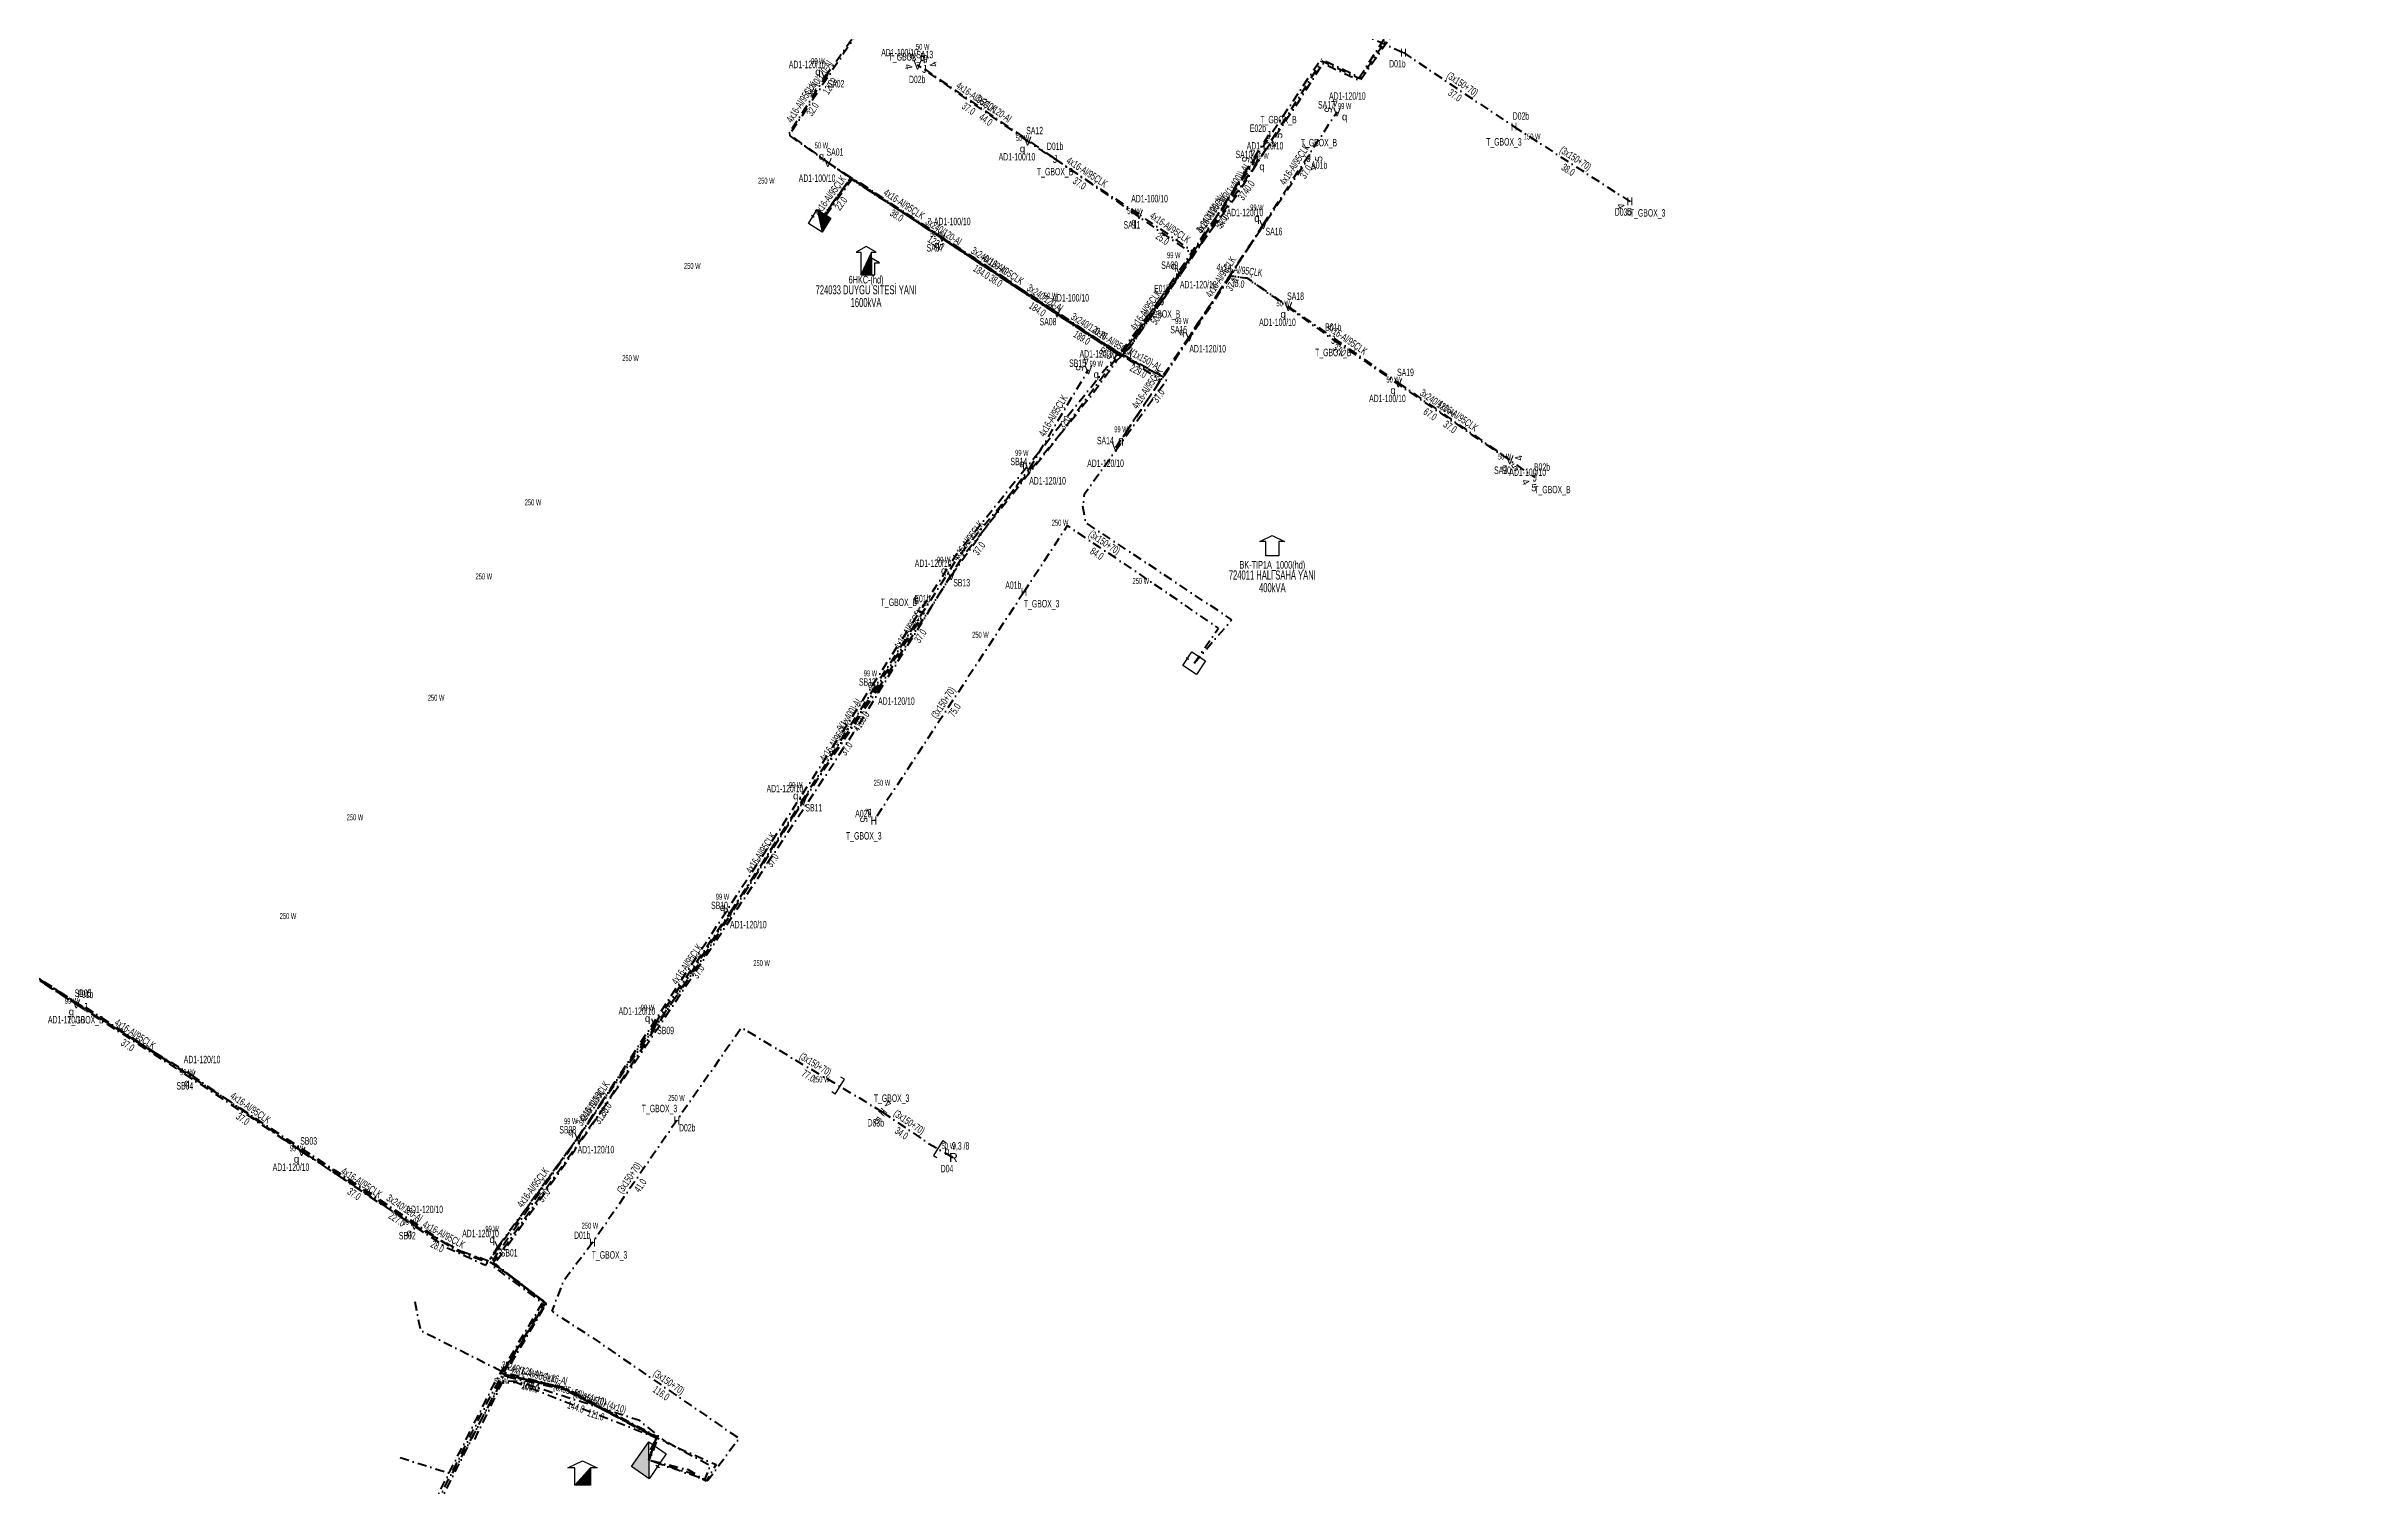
# Model space of a CAD drawing. Header units: millimetres. Extents: x 524161 to 529034, y 4027937 to 4030642.
# Drawn here: x 526656 to 527295, y 4029344 to 4029741 of the extents above; entities that cross this region are included whole.
import ezdxf
from ezdxf.enums import TextEntityAlignment as Align

# ---------------------------------------------------------------- set-up
doc = ezdxf.new("R2010")
doc.units = ezdxf.units.MM
doc.linetypes.add('DASHDOT', pattern=[5, 2.5, -1.25, 0, -1.25])
for name, color, linetype, lineweight in [('DIREK_AG_MEVCUT', 120, 'Continuous', 25), ('DIREK_AYD_YENI', 152, 'Continuous', 25), ('DIREK_BOX_MEVCUT', 5, 'Continuous', 25), ('DIREK_BOX_YENI', 5, 'Continuous', 25), ('HAT_AG_YERALTI_MEVCUT', 126, 'DASHDOT', 50), ('HAT_AG_YERALTI_YENI', 3, 'DASHDOT', 50), ('HAT_AYD_YERALTI_YENI', 4, 'DASHDOT', 40), ('HAT_BOX_YERALTI_MEVCUT', 192, 'DASHDOT', 50), ('HAT_BOX_YERALTI_YENI', 5, 'DASHDOT', 50), ('HAT_OG_YERALTI_YENI', 1, 'DASHDOT', 70), ('TRAFO_MEVCUT', 5, 'Continuous', 30), ('TRAFO_TADILAT_BYSK', 5, 'Continuous', 30)]:
    doc.layers.add(name, color=color, linetype=linetype, lineweight=lineweight)
doc.layers.add('LAMBA_GUCU', color=4, linetype='Continuous')
doc.layers.add('NIA_AG', color=5, linetype='Continuous')
doc.styles.add('Direk', font='B_CAD')
doc.styles.get("Standard").update_dxf_attribs({"font": 'Arial'})

# ---------------------------------------------------------------- blocks, each defined once
blk = doc.blocks.new('MODDONBINA_KARE')
at = {"layer": 'TRAFO_TADILAT_BYSK', "linetype": 'Continuous'}
for p, q in [((-2.25, -2.25), (-2.25, 2.25)), ((-2.25, 2.25), (2.25, 2.25)), ((2.25, 2.25), (-2.25, -2.25)), ((0, 1.8), (0, 2.7)), ((2.25, 2.25), (2.25, -2.25)), ((2.25, -2.25), (-2.25, -2.25))]:
    blk.add_line(p, q, dxfattribs=at)
blk.add_solid([(-2.25, -2.25), (2.25, -2.25), (2.25, 2.25)], dxfattribs=at)
blk = doc.blocks.new('MODDONKCIK')
at = {"layer": 'TRAFO_TADILAT_BYSK', "linetype": 'Continuous'}
for p, q in [((0, 4.72518), (-2.769933, 3.095808)), ((-2.769933, 3.095808), (-1.466435, 3.095808)), ((1.466435, 3.095808), (-1.466435, -3.095808)), ((-1.466435, 3.095808), (-1.466435, -3.095808)), ((2.769933, 3.095808), (0, 4.72518)), ((1.466435, 1.466435), (1.466435, 3.095808)), ((1.466435, 3.095808), (2.769933, 3.095808)), ((1.466435, 1.466435), (1.466435, -3.095808)), ((3.747557, 0.162937), (1.466435, 1.466435)), ((2.444059, -3.095808), (2.444059, 0.162937)), ((2.444059, 0.162937), (3.747557, 0.162937)), ((-1.466435, -3.095808), (1.466435, -3.095808)), ((1.466435, -3.095808), (2.444059, -3.095808))]:
    blk.add_line(p, q, dxfattribs=at)
blk.add_solid([(-1.466435, -3.095808), (1.466435, -3.095808), (1.466435, 3.095808)], dxfattribs=at)
blk = doc.blocks.new('MODDONDAPT')
at = {"layer": 'TRAFO_TADILAT_BYSK', "linetype": 'Continuous'}
for p, q in [((-3.4, 2), (0, 3.6)), ((-1.8, 2), (-3.4, 2)), ((1.8, 2), (-1.8, -2)), ((-1.8, -2), (-1.8, 2)), ((0, 3.6), (3.4, 2)), ((3.4, 2), (1.8, 2)), ((1.8, 2), (1.8, -2)), ((1.8, -2), (-1.8, -2))]:
    blk.add_line(p, q, dxfattribs=at)
blk.add_solid([(-1.8, -2), (1.8, -2), (1.8, 2)], dxfattribs=at)
blk = doc.blocks.new('MEV_BINA_KARE')
at = {"layer": 'TRAFO_MEVCUT', "linetype": 'Continuous'}
for p, q in [((-2.25, -2.25), (-2.25, 2.25)), ((-2.25, 2.25), (2.25, 2.25)), ((0, 1.8), (0, 2.7)), ((2.25, 2.25), (2.25, -2.25)), ((2.25, -2.25), (-2.25, -2.25))]:
    blk.add_line(p, q, dxfattribs=at)
blk = doc.blocks.new('MEV_BETKOSK')
at = {"layer": 'TRAFO_MEVCUT', "linetype": 'Continuous'}
for p, q in [((-3.4, 2), (0, 3.6)), ((-1.8, 2), (-3.4, 2)), ((-1.8, -2), (-1.8, 2)), ((0, 3.6), (3.4, 2)), ((3.4, 2), (1.8, 2)), ((1.8, 2), (1.8, -2)), ((1.8, -2), (-1.8, -2))]:
    blk.add_line(p, q, dxfattribs=at)
blk = doc.blocks.new('AG_NIA', base_point=(-64.4296, 129.8924))
at = {"layer": 'NIA_AG'}
for p, q in [((-64.429604, 132.292432), (-65.529604, 132.292432)), ((-64.429604, 127.492432), (-64.429604, 132.292432)), ((-64.429604, 127.492432), (-65.529604, 127.492432))]:
    blk.add_line(p, q, dxfattribs=at)

msp = doc.modelspace()

# ---------------------------------------------------------------- linework, layer by layer
at = {"layer": 'HAT_AG_YERALTI_MEVCUT', "flags": 128}
for points in [[(526753.952, 4029351.664), (526768.303934, 4029347.109942), (526782.071382, 4029372.826494), (526786.279545, 4029372.722589), (526819.685087, 4029362.0723), (526827.470296, 4029355.739016), (526841.072409, 4029349.731991), (526838.35451, 4029345.190069), (526833.62682, 4029347.475985), (526822.539, 4029350.937)], [(526774.495, 4029356.675), (526782.098015, 4029372.333624), (526785.864633, 4029372.447764), (526827.470296, 4029356.015201), (526839.415299, 4029349.455806), (526837.912442, 4029345.62488), (526833.460985, 4029348.250098), (526822.539, 4029350.937)]]:
    msp.add_lwpolyline(points, dxfattribs=at)
at = {"layer": 'HAT_AG_YERALTI_YENI', "flags": 128}
msp.add_lwpolyline([(526757.957, 4029394.704), (526759.517549, 4029386.785734), (526782.513189, 4029375.21468), (526798.331846, 4029371.113546), (526822.35277, 4029358.517208), (526824.989212, 4029357.345456), (526823.524522, 4029352.951385), (526822.539, 4029350.937)], dxfattribs=at)
at = {"layer": 'HAT_AYD_YERALTI_YENI', "flags": 128}
for points in [[(526871.222998, 4029732.44954), (526880.22676, 4029745.274804), (526854.867949, 4029765.517837)], [(526871.893, 4029708.788), (526860.996165, 4029716.502614), (526871.222998, 4029732.44954)], [(526926.978039, 4029714.693595), (526896.638938, 4029735.674311)], [(526991.997638, 4029691.669785), (527012.338005, 4029722.788698)], [(526957.720039, 4029694.497397), (526926.978039, 4029714.693595)], [(526869.642, 4029692.691), (526878.316637, 4029704.51985), (526871.893, 4029708.788)], [(526871.893, 4029708.788), (526903.360094, 4029688.188104)], [(526969.069, 4029678.519), (526989.576, 4029709.078)], [(526969.069, 4029678.519), (526972.78797, 4029684.127575), (526957.720039, 4029694.497397)], [(526935.117, 4029667.356), (526903.360094, 4029688.188104)], [(526991.997638, 4029691.669785), (526971.596907, 4029660.766181)], [(526991.997638, 4029691.669785), (526982.896743, 4029677.591937), (526987.496817, 4029676.991927), (526998.897003, 4029669.058465)], [(526969.069, 4029678.519), (526953.123701, 4029655.528977), (526935.703417, 4029666.622491), (526935.117, 4029667.356)], [(526998.897003, 4029669.058465), (527029.215586, 4029648.039458)], [(526951.353922, 4029630.185476), (526963.676116, 4029648.801251), (526935.508991, 4029666.741543), (526935.117, 4029667.356)], [(526971.596907, 4029660.766181), (526951.353922, 4029630.185476)], [(526927.475, 4029624.388), (526943.777, 4029651.662)], [(527029.215586, 4029648.039458), (527059.963351, 4029626.820717)], [(526905.921, 4029594.884), (526918.201161, 4029611.994367), (526927.475, 4029624.388)], [(526885.734, 4029563.609), (526905.921, 4029594.884)], [(526865.118, 4029532.797), (526885.734, 4029563.609)], [(526844.929, 4029501.99), (526865.118, 4029532.797)], [(526824.243, 4029471.406), (526844.929, 4029501.99)], [(526633.55586, 4029496.819264), (526664.60597, 4029476.770103)], [(526664.60597, 4029476.770103), (526696.473155, 4029457.103117)], [(526803.025, 4029440.054), (526814.912546, 4029457.56697), (526824.243, 4029471.406)], [(526696.473155, 4029457.103117), (526726.753961, 4029436.08557)], [(526781.072, 4029410.043), (526803.025, 4029440.054)], [(526726.753961, 4029436.08557), (526757.836439, 4029415.780487)], [(526781.072, 4029410.043), (526778.332149, 4029405.825624), (526770.280736, 4029408.748748), (526759.972876, 4029414.338583), (526757.836439, 4029415.780487)], [(526781.072, 4029410.043), (526778.588564, 4029405.723058), (526782.332214, 4029403.210197), (526794.118789, 4029394.143744), (526782.019316, 4029374.82198), (526798.378556, 4029370.873198), (526824.726775, 4029357.290914), (526822.829309, 4029351.803645), (526822.539, 4029350.937)]]:
    msp.add_lwpolyline(points, dxfattribs=at)
at = {"layer": 'HAT_BOX_YERALTI_MEVCUT', "flags": 128}
for points in [[(526997.194, 4029854.041), (526992.896292, 4029846.583956), (527051.906647, 4029808.536897), (527058.076831, 4029803.780714), (527018.533093, 4029744.592092), (527030.668348, 4029739.086447)], [(527030.668348, 4029739.086447), (527061.12974, 4029718.690853)], [(527061.12974, 4029718.690853), (527093.089408, 4029698.064324)], [(526972.949, 4029570.729), (526979.632915, 4029580.394488), (526956.368151, 4029596.344241), (526937.931659, 4029608.635236), (526925.978329, 4029590.333809)], [(526925.978329, 4029590.333809), (526884.581, 4029527.329)], [(526887.012, 4029446.928), (526848.065485, 4029470.210711), (526830.236789, 4029444.615728)], [(526830.236789, 4029444.615728), (526806.9936, 4029410.928717)], [(526887.012, 4029446.928), (526899.559878, 4029438.376822), (526906.547, 4029434.378)], [(526806.9936, 4029410.928717), (526799.008382, 4029400.348283), (526795.731636, 4029391.996576), (526806.600843, 4029385.00352), (526847.413257, 4029356.94501), (526838.78982, 4029345.308565), (526822.539, 4029350.937)]]:
    msp.add_lwpolyline(points, dxfattribs=at)
at = {"layer": 'HAT_BOX_YERALTI_YENI', "flags": 128}
for points in [[(526839.74394, 4029774.889707), (526880.603641, 4029745.340876), (526861.274884, 4029716.501493), (526878.08849, 4029704.367963), (526869.642, 4029692.691)], [(526898.513287, 4029734.583607), (526934.586723, 4029709.767929)], [(526993.467688, 4029716.363166), (526964.074295, 4029670.528343)], [(526869.642, 4029692.691), (526878.11797, 4029704.567314), (526932.978862, 4029668.340058), (526952.961983, 4029655.795085), (526964.141651, 4029649.743704), (527004.505879, 4029710.029339)], [(526934.586723, 4029709.767929), (526972.643526, 4029683.474715), (526954.967884, 4029657.583732), (526952.541178, 4029655.41703), (526908.947136, 4029684.364167), (526878.114351, 4029704.351542), (526871.180905, 4029694.558049), (526869.642, 4029692.691)], [(526869.642, 4029692.691), (526878.145016, 4029704.512879), (526952.506225, 4029655.840088), (526964.449086, 4029649.643321), (526983.039388, 4029677.47244), (526987.546128, 4029676.909097), (527011.28, 4029659.908)], [(526964.074295, 4029670.528343), (526952.46944, 4029655.543432), (526927.006359, 4029672.21837), (526878.558905, 4029704.216223), (526871.235453, 4029694.076059), (526869.642, 4029692.691)], [(527011.28, 4029659.908), (527066.883009, 4029621.915027)], [(526896.595865, 4029585.328896), (526898.462562, 4029584.528883), (526836.75528, 4029488.491408), (526779.106917, 4029405.520939), (526787.706663, 4029399.248648), (526794.097299, 4029394.238705), (526781.903917, 4029374.841942), (526799.221753, 4029370.739311), (526824.574619, 4029357.141252), (526822.83889, 4029352.525792), (526822.539, 4029350.937)], [(526600.157878, 4029518.952076), (526666.932298, 4029475.665709), (526667.15963, 4029475.892489)], [(526667.15963, 4029475.892489), (526697.566904, 4029455.938072), (526740.115879, 4029428.204676), (526768.092862, 4029409.654958), (526779.477663, 4029405.24463), (526794.308168, 4029394.204808), (526782.514462, 4029374.30879), (526799.048064, 4029371.04207), (526824.68806, 4029357.573262), (526822.539, 4029350.937)]]:
    msp.add_lwpolyline(points, dxfattribs=at)
at = {"layer": 'HAT_OG_YERALTI_YENI', "flags": 128}
for points in [[(526005.13, 4028108.118), (526036.584425, 4028099.993211), (526021.639844, 4028023.317953), (526025.638449, 4028018.176889), (526160.067739, 4028000.659191), (526303.133008, 4027983.158803), (526351.840403, 4027979.257821), (526353.89097, 4027997.566451), (526369.563158, 4028042.971856), (526398.832723, 4028135.494036), (526417.063516, 4028190.536719), (526443.866874, 4028276.045381), (526478.305826, 4028388.130191), (526515.0377, 4028500.61163), (526534.423798, 4028558.532714), (526552.220092, 4028600.319819), (526576.275398, 4028703.33293), (526610.676849, 4028825.815043), (526638.463236, 4028921.50473), (526671.010398, 4029029.079225), (526698.034375, 4029120.235972), (526729.062561, 4029231.188529), (526761.984739, 4029336.617303), (526780.190703, 4029372.622099), (526793.210588, 4029394.371329), (526779.14956, 4029404.770632), (526810.054528, 4029448.125469), (526850.74737, 4029510.783203), (526908.272222, 4029600.650468), (526935.368996, 4029633.166596), (526984.70251, 4029699.774299), (527008.171691, 4029736.78486), (527018.658528, 4029731.931448), (527033.478769, 4029753.771803), (527063.269223, 4029799.327103), (527064.742581, 4029804.093847), (527091.855934, 4029847.670537), (527131.357585, 4029907.180899), (527179.00403, 4029980.115568), (527203.185204, 4030017.644649), (527231.374032, 4030060.889667), (527239.477903, 4030073.713484), (527294.685467, 4030107.600702), (527357.043625, 4030148.136221), (527362.330377, 4030148.396225), (527365.710432, 4030139.382745), (527384.2574, 4030110.695613), (527418.449117, 4030055.864233), (527430.567345, 4030035.959496), (527435.680762, 4030027.292688), (527459.947823, 4030042.286265), (527487.839731, 4030059.693204), (527510.177642, 4030073.895064), (527529.335446, 4030086.862165), (527546.135719, 4030097.329002), (527561.802641, 4030111.862571), (527578.869585, 4030127.796164), (527613.615693, 4030159.743731), (527657.880718, 4030206.523633), (527668.435368, 4030219.506538), (527675.460697, 4030229.457766), (527700.585772, 4030216.613557), (527712.753969, 4030207.938083), (527733.597641, 4030187.319748), (527738.593503, 4030181.777097), (527761.127203, 4030156.990028), (527785.35093, 4030135.132339), (527832.861985, 4030091.783801), (527858.64679, 4030069.150932), (527892.197964, 4030041.122704), (527918.675061, 4030019.039679), (527949.208224, 4029999.097355), (527956.477385, 4029990.123365), (527976.757714, 4029960.491551), (527998.502734, 4029926.127659), (528021.016303, 4029887.966608), (528042.423318, 4029853.039374), (528060.877387, 4029831.55332), (528075.974966, 4029807.892936), (528091.625171, 4029788.310109), (528105.370728, 4029771.74784), (528114.929611, 4029760.055301), (528128.337162, 4029739.774971), (528123.830422, 4029734.141547), (528128.675167, 4029723.212702), (528139.249103, 4029709.421583), (528154.515476, 4029694.03279), (528160.582242, 4029668.032368), (528137.106033, 4029661.202532), (528126.853823, 4029657.591163)], [(526438.31, 4029502.833), (526440.204875, 4029506.449965), (526516.515248, 4029467.196261), (526525.44986, 4029476.423811), (526550.935474, 4029525.63741), (526563.119203, 4029543.33286), (526588.512949, 4029526.345918), (526607.01512, 4029513.73827), (526650.617829, 4029485.683815), (526701.164717, 4029453.135111), (526766.917481, 4029409.490948), (526777.50832, 4029404.758872), (526806.126118, 4029444.418183), (526859.044137, 4029525.504806), (526907.471165, 4029600.840955), (526947.284872, 4029650.393385), (526951.751612, 4029655.860141), (526954.00777, 4029657.381693), (526980.208196, 4029695.648981), (527007.937084, 4029737.346519), (527018.510589, 4029732.319771), (527040.264275, 4029765.773648), (527062.690904, 4029799.538765), (527065.036927, 4029805.669968), (527088.021301, 4029842.737903), (527115.280387, 4029883.503829), (527152.675375, 4029941.278138), (527191.871993, 4030001.079), (527221.934411, 4030046.793281), (527239.260552, 4030074.253548), (527305.429027, 4030115.254773), (527357.00048, 4030148.904155), (527362.859242, 4030149.129492), (527366.351966, 4030139.327333), (527395.195101, 4030094.935945), (527435.795157, 4030027.671284), (527460.728896, 4030043.604877), (527508.835156, 4030074.008259), (527547.535742, 4030098.995696), (527621.746716, 4030169.302446), (527663.197456, 4030213.389629), (527675.500856, 4030230.672977), (527702.87515, 4030216.144238), (527713.803994, 4030208.370111), (527743.052274, 4030178.757953), (527761.755245, 4030158.139618), (527811.636188, 4030112.198283), (527862.072895, 4030067.939694), (527911.50642, 4030026.279289), (527932.575429, 4030012.308395), (527950.264383, 4030000.252866), (527962.385571, 4029984.398993), (527984.243259, 4029950.823781), (528006.534689, 4029915.703418), (528034.467181, 4029868.512606), (528044.156672, 4029852.739016), (528056.96512, 4029838.233436), (528068.006633, 4029823.473863), (528081.75219, 4029803.644207), (528097.855141, 4029782.255724), (528110.924686, 4029766.369466), (528125.156201, 4029746.323368), (528129.749609, 4029739.389922), (528124.636192, 4029733.496493), (528129.314173, 4029724.148), (528138.327653, 4029714.007835), (528147.687805, 4029703.694334), (528156.256468, 4029694.176786), (528161.716556, 4029667.396351), (528127.843959, 4029657.183636), (528126.853823, 4029657.591163)], [(526373.838, 4027975.531), (526354.194776, 4027978.364674), (526352.504749, 4027979.266022), (526354.420113, 4027996.729639), (526373.76006, 4028054.5739), (526389.527274, 4028104.037324), (526415.507072, 4028183.97582), (526443.700532, 4028272.915093), (526466.333401, 4028348.030641), (526487.725792, 4028415.818059), (526513.177209, 4028492.618662), (526534.684695, 4028556.793466), (526540.543457, 4028571.215033), (526553.268485, 4028601.493374), (526562.507301, 4028638.448641), (526579.39609, 4028708.263146), (526598.204091, 4028778.421339), (526614.651265, 4028836.864614), (526627.950706, 4028883.029628), (526642.255875, 4028930.895682), (526655.309071, 4028975.071641), (526670.81874, 4029025.661294), (526689.704957, 4029089.933072), (526704.862488, 4029142.685784), (526720.888339, 4029198.992388), (526735.702022, 4029250.273155), (526749.911533, 4029295.750531), (526759.520349, 4029327.694479), (526762.6404, 4029336.447955), (526775.727279, 4029362.448377), (526779.546468, 4029369.96569), (526789.290216, 4029386.735193), (526793.795564, 4029394.312933), (526779.949185, 4029405.031056), (526802.099268, 4029436.456281), (526822.191999, 4029465.877484), (526851.426966, 4029509.705372), (526879.105684, 4029551.675966), (526909.199031, 4029600.338151), (526944.560184, 4029644.586296), (526951.626966, 4029654.186452), (526954.627014, 4029657.053165), (526969.893929, 4029678.986855), (527001.614676, 4029725.365783), (527008.466285, 4029736.142662), (527018.66645, 4029731.342584), (527031.466658, 4029749.676215), (527052.924845, 4029782.600064), (527064.306323, 4029799.648125), (527065.906349, 4029805.71489), (527088.366654, 4029840.572069), (527115.01834, 4029881.419886), (527143.67286, 4029925.06386), (527174.588794, 4029972.306281), (527191.181041, 4029997.492642), (527209.173837, 4030025.611368), (527226.766871, 4030052.665197), (527239.55804, 4030072.58358), (527266.811067, 4030089.975875), (527293.057981, 4030105.957256), (527326.679665, 4030127.639298), (527353.742719, 4030145.21809), (527357.420292, 4030147.572764), (527362.087034, 4030147.367633), (527365.522987, 4030138.495694), (527385.920775, 4030107.125309), (527414.059799, 4030062.119876), (527435.638602, 4030026.859726), (527474.859687, 4030051.059103), (527507.67452, 4030071.801953), (527527.335414, 4030084.9288), (527546.335723, 4030097.128999), (527553.735843, 4030103.329099), (527576.269542, 4030124.262773), (527595.287179, 4030140.050664), (527615.94884, 4030161.46033), (527634.520897, 4030181.057278), (527657.666406, 4030204.814366), (527675.452086, 4030228.600284), (527697.985786, 4030217.46677), (527706.769849, 4030211.602391), (527713.036617, 4030207.068984), (527730.28321, 4030190.012094), (527763.203381, 4030154.025347), (527784.062119, 4030135.169269), (527812.184698, 4030109.715571), (527843.765909, 4030081.334764), (527874.745393, 4030054.62107), (527905.412557, 4030028.820651), (527919.527448, 4030017.699468), (527945.461202, 4030000.76586), (527948.905644, 4029998.383793), (527966.50593, 4029973.983396), (527977.776068, 4029958.031746), (527994.536435, 4029931.068699), (528012.887489, 4029900.727718), (528029.189787, 4029873.560212), (528042.564891, 4029851.982056), (528055.734676, 4029837.224362), (528060.247569, 4029831.993508), (528070.463591, 4029816.061377), (528074.640413, 4029808.967138), (528086.865325, 4029793.312291), (528096.211438, 4029782.232895), (528104.489108, 4029772.060915), (528114.755672, 4029759.751584), (528119.459132, 4029752.529497), (528126.25025, 4029742.218258), (528127.82565, 4029739.584518), (528123.425639, 4029734.152781), (528127.913104, 4029723.786873), (528131.577835, 4029718.83832), (528141.850536, 4029706.003067), (528154.27242, 4029693.623077), (528160.107131, 4029668.196372), (528131.940993, 4029660.109456), (528126.853823, 4029657.591163)], [(526972.949, 4029570.729), (526983.313926, 4029582.693307), (526943.01811, 4029609.48975), (526942.229142, 4029613.980796), (526942.723852, 4029617.44727), (526961.169175, 4029643.070688), (526965.463254, 4029649.053913), (526951.423026, 4029656.767372), (526878.615793, 4029704.535163), (526870.615663, 4029693.468317), (526869.642, 4029692.691)], [(526822.539, 4029350.937), (526824.688133, 4029357.264034), (526799.225053, 4029371.009591), (526782.683644, 4029374.502656), (526794.222293, 4029394.297849), (526780.390544, 4029404.937662), (526777.037433, 4029405.766078), (526769.778932, 4029408.566912), (526758.457249, 4029415.588723), (526707.324098, 4029449.646651), (526663.747993, 4029477.58308), (526607.140188, 4029514.202866), (526587.472932, 4029526.519254), (526562.945867, 4029543.419528), (526550.746478, 4029525.73652), (526532.655075, 4029490.21864), (526525.744015, 4029477.32548), (526516.461813, 4029467.786863), (526440.589319, 4029506.693388), (526437.642604, 4029500.886627), (526438.31, 4029502.833)], [(526680.638, 4028998.127), (526664.518491, 4029002.925736), (526687.158786, 4029077.207347), (526711.415554, 4029164.86935), (526730.442064, 4029230.192023), (526748.56795, 4029291.026957), (526762.290961, 4029334.192872), (526782.420978, 4029374.11736), (526799.739144, 4029370.312078), (526824.472879, 4029357.111864), (526822.872853, 4029353.778476), (526822.539, 4029350.937)]]:
    msp.add_lwpolyline(points, dxfattribs=at)

# ---------------------------------------------------------------- block references
at = {"layer": 'NIA_AG'}
for p, rotation in [((526875.185696, 4029453.950157), 328.032283), ((526902.305267, 4029437.025207), 148.032283)]:
    msp.add_blockref('AG_NIA', p, dxfattribs=dict(at, rotation=rotation))
at = {"layer": 'TRAFO_MEVCUT'}
msp.add_blockref('MEV_BETKOSK', (526994.483273, 4029602.293077), dxfattribs=at)
msp.add_blockref('MEV_BETKOSK', (526994.483273, 4029602.293077), dxfattribs=at)
at = {"layer": 'TRAFO_MEVCUT', "rotation": 56.273181}
msp.add_blockref('MEV_BINA_KARE', (526972.949, 4029570.729), dxfattribs=at)
msp.add_blockref('MEV_BINA_KARE', (526972.949, 4029570.729), dxfattribs=at)
at = {"layer": 'TRAFO_TADILAT_BYSK', "rotation": 57.80573799999999}
msp.add_blockref('MODDONBINA_KARE', (526869.642, 4029692.691), dxfattribs=at)
msp.add_blockref('MODDONBINA_KARE', (526869.642, 4029692.691), dxfattribs=at)
at = {"layer": 'TRAFO_TADILAT_BYSK'}
msp.add_blockref('MODDONKCIK', (526882.431797, 4029680.933739), dxfattribs=at)
msp.add_blockref('MODDONKCIK', (526882.431797, 4029680.933739), dxfattribs=at)
at = {"layer": 'TRAFO_TADILAT_BYSK', "yscale": 1.3, "rotation": 235.511978}
for xscale in [1.85, 1.849999999999999]:
    msp.add_blockref('MODDONBINA_KARE', (526822.539, 4029350.937), dxfattribs=dict(at, xscale=xscale))
at = {"layer": 'TRAFO_TADILAT_BYSK', "xscale": 1.199999999999999, "yscale": 1.199999999999999}
msp.add_blockref('MODDONDAPT', (526804.240401, 4029346.483778), dxfattribs=at)
msp.add_blockref('MODDONDAPT', (526804.240401, 4029346.483778), dxfattribs=at)

# ---------------------------------------------------------------- texts
at = {"layer": 'DIREK_AG_MEVCUT', "linetype": 'ByBlock', "width": 0.53}
for s, p in [('9,3 /8', (526908.547552, 4029437.62625)), ('D04', (526904.768721, 4029431.363415))]:
    msp.add_text(s, height=2.05, dxfattribs=at).set_placement(p, align=Align.MIDDLE_CENTER)
at = {"layer": 'DIREK_AG_MEVCUT', "color": 40, "style": 'Direk'}
msp.add_text('h', height=2, dxfattribs=at).set_placement((526904.779233, 4029436.145767), align=Align.MIDDLE_CENTER)
at = {"layer": 'DIREK_AG_MEVCUT', "linetype": 'ByBlock', "style": 'Direk'}
msp.add_text('R', height=2.5, dxfattribs=at).set_placement((526906.547, 4029434.378), align=Align.MIDDLE_CENTER)
at = {"layer": 'DIREK_AYD_YENI', "width": 0.53}
for s, p in [('AD1-100/10', (526891.683753, 4029739.101022)), ('SA13', (526898.62968, 4029738.553017)), ('AD1-120/10', (526866.200896, 4029735.820587)), ('SA02', (526874.129023, 4029730.498893)), ('SA17', (527009.408326, 4029724.703635)), ('AD1-120/10', (527015.171785, 4029727.124125)), ('SA12', (526928.93442, 4029717.595762)), ('SA01', (526873.863019, 4029711.680927)), ('AD1-120/10', (526992.479367, 4029713.404523)), ('AD1-100/10', (526924.06261, 4029710.368743)), ('SA10', (526986.669734, 4029711.028286)), ('AD1-100/10', (526868.930892, 4029704.469967)), ('AD1-100/10', (526960.628973, 4029698.823153)), ('AD1-100/10', (526906.200643, 4029692.52272)), ('AD1-120/10', (526986.92805, 4029694.999908)), ('SA11', (526955.766938, 4029691.593021)), ('SA16', (526994.93213, 4029689.762232)), ('SA07', (526901.441705, 4029685.260685)), ('SA09', (526966.172365, 4029680.483563)), ('AD1-120/10', (526974.054747, 4029675.117426)), ('AD1-100/10', (526938.864004, 4029671.472236)), ('SA18', (527000.893667, 4029671.933066)), ('SA08', (526932.62644, 4029664.896912)), ('SA15', (526968.677179, 4029662.696256)), ('AD1-100/10', (526995.901391, 4029664.745675)), ('AD1-120/10', (526946.380639, 4029656.018009)), ('AD1-120/10', (526976.652715, 4029657.424057)), ('SB15', (526940.772747, 4029653.457679)), ('SA19', (527031.206599, 4029650.917976)), ('AD1-100/10', (527026.231271, 4029643.724868)), ('SA14', (526948.435381, 4029632.117346)), ('SB14', (526924.56781, 4029626.336908)), ('AD1-120/10', (526948.486856, 4029625.854153)), ('SA20', (527057.975436, 4029623.940059)), ('AD1-100/10', (527064.923307, 4029623.397899)), ('AD1-120/10', (526932.499966, 4029621.019387)), ('AD1-120/10', (526900.93103, 4029598.282063)), ('SB13', (526908.813926, 4029592.91398)), ('SB12', (526882.809127, 4029565.531269)), ('AD1-120/10', (526890.802488, 4029560.277915)), ('AD1-120/10', (526860.065982, 4029536.142407)), ('SB11', (526868.036188, 4029530.864598)), ('SB10', (526842.015661, 4029503.929705)), ('AD1-120/10', (526849.969082, 4029498.634306)), ('SB05', (526666.474434, 4029479.729637)), ('AD1-120/10', (526819.234261, 4029474.788348)), ('AD1-120/10', (526661.862719, 4029472.424959)), ('SB09', (526827.143581, 4029469.447269)), ('AD1-120/10', (526699.312201, 4029461.437913)), ('SB04', (526694.555532, 4029454.175196)), ('SB03', (526728.709091, 4029438.988581)), ('SB08', (526800.164174, 4029442.070352)), ('AD1-120/10', (526807.93659, 4029436.592239)), ('AD1-120/10', (526723.841012, 4029431.760372)), ('AD1-120/10', (526760.711869, 4029420.110735)), ('SB02', (526755.900306, 4029412.864773)), ('AD1-120/10', (526776.111074, 4029413.465025)), ('SB01', (526784.006032, 4029408.134739))]:
    msp.add_text(s, height=2.05, dxfattribs=at).set_placement(p, align=Align.MIDDLE_CENTER)
at = {"layer": 'DIREK_AYD_YENI', "color": 32, "style": 'Direk'}
for s, rotation, p in [('5', 212.834575, (526895.2834, 4029737.77491)), ('4', 280.334575, (526894.179496, 4029735.225821)), ('4', 191.830023, (527011.825482, 4029725.235598)), ('5', 259.330022, (527009.88123, 4029723.251577)), ('4', 191.135919, (526989.093157, 4029711.530929)), ('5', 258.635919, (526987.125013, 4029709.570607)), ('4', 194.132729, (526943.166578, 4029654.086332)), ('5', 261.632729, (526941.303611, 4029652.025795)), ('5', 392.890814, (527061.320951, 4029624.72145)), ('4', 100.390814, (527062.422352, 4029627.271621))]:
    msp.add_text(s, height=2, rotation=rotation, dxfattribs=at).set_placement(p, align=Align.MIDDLE_CENTER)
at = {"layer": 'DIREK_AYD_YENI', "color": 4, "style": 'Direk'}
for p in [(526898.060897, 4029737.730529), (526869.147266, 4029733.842859), (527014.430632, 4029721.420886), (526925.580624, 4029712.620619), (526870.125233, 4029710.555767), (526991.651904, 4029707.684938), (526990.229871, 4029693.437552), (526901.989816, 4029686.09709), (526956.324967, 4029692.422843), (526967.301233, 4029680.286767), (526933.349233, 4029669.123767), (526997.470814, 4029667.005178), (526969.511387, 4029662.144806), (526945.922895, 4029650.379373), (527027.793434, 4029645.983373), (526952.733839, 4029632.270141), (526925.398435, 4029625.780077), (527058.543412, 4029624.763104), (526903.854624, 4029596.291157), (526883.644805, 4029564.98205), (526863.03358, 4029534.177287), (526842.848044, 4029503.375504), (526663.271353, 4029474.65615), (526822.171156, 4029472.805094), (526695.103424, 4029455.011745), (526800.981553, 4029441.494252), (526725.357441, 4029434.011991), (526756.453487, 4029413.697834), (526779.304233, 4029411.810767)]:
    msp.add_text('q', height=2, dxfattribs=at).set_placement(p, align=Align.MIDDLE_CENTER)
at = {"layer": 'DIREK_AYD_YENI', "style": 'Direk'}
for p in [(526871.222998, 4029732.44954), (526896.638938, 4029735.674311), (527012.338005, 4029722.788698), (526926.978039, 4029714.693595), (526871.893, 4029708.788), (526989.576, 4029709.078), (526957.720039, 4029694.497397), (526903.360094, 4029688.188104), (526991.997638, 4029691.669785), (526969.069, 4029678.519), (526935.117, 4029667.356), (526998.897003, 4029669.058465), (526971.596907, 4029660.766181), (526943.777, 4029651.662), (527029.215586, 4029648.039458), (526951.353922, 4029630.185476), (526927.475, 4029624.388), (527059.963351, 4029626.820717), (526905.921, 4029594.884), (526885.734, 4029563.609), (526865.118, 4029532.797), (526844.929, 4029501.99), (526664.60597, 4029476.770103), (526824.243, 4029471.406), (526696.473155, 4029457.103117), (526803.025, 4029440.054), (526726.753961, 4029436.08557), (526757.836439, 4029415.780487), (526781.072, 4029410.043)]:
    msp.add_text('V', height=2.5, dxfattribs=at).set_placement(p, align=Align.MIDDLE_CENTER)
at = {"layer": 'DIREK_BOX_MEVCUT', "style": 'Direk', "width": 0.8}
for p in [(527030.668348, 4029739.086447), (527061.12974, 4029718.690853), (527093.089408, 4029698.064324), (526925.978329, 4029590.333809), (526884.581, 4029527.329), (526830.236789, 4029444.615728), (526806.9936, 4029410.928717)]:
    msp.add_text('H', height=2.25, dxfattribs=at).set_placement(p, align=Align.MIDDLE_CENTER)
at = {"layer": 'DIREK_BOX_MEVCUT', "width": 0.53}
for s, p in [('D01b', (527028.965965, 4029736.028361)), ('D02b', (527063.052402, 4029721.615468)), ('T_GBOX_3', (527058.360662, 4029714.478732)), ('D03b', (527091.191484, 4029695.123596)), ('T_GBOX_3', (527098.010239, 4029694.888457)), ('A01b', (526923.050606, 4029592.251736)), ('T_GBOX_3', (526930.868677, 4029587.130183)), ('A02b', (526881.655907, 4029529.250934)), ('T_GBOX_3', (526881.813292, 4029523.116677)), ('T_GBOX_3', (526889.475671, 4029450.784389)), ('T_GBOX_3', (526825.466014, 4029447.92315)), ('D03b', (526885.12771, 4029443.978517)), ('D02b', (526833.113169, 4029442.621627)), ('D01b', (526804.155719, 4029412.977236)), ('T_GBOX_3', (526811.675504, 4029407.549094))]:
    msp.add_text(s, height=2.05, dxfattribs=at).set_placement(p, align=Align.MIDDLE_CENTER)
at = {"layer": 'DIREK_BOX_MEVCUT', "color": 32, "style": 'Direk'}
for s, rotation, p in [('4', 297.162107, (527090.598196, 4029696.786097)), ('5', 357.162107, (527092.950779, 4029695.267758)), ('5', 266.693073, (526881.785662, 4029527.490517)), ('4', 206.693073, (526883.323209, 4029529.830592)), ('4', 147.427345, (526888.519432, 4029449.287586)), ('5', 327.427345, (526885.504568, 4029444.568414))]:
    msp.add_text(s, height=2, rotation=rotation, dxfattribs=at).set_placement(p, align=Align.MIDDLE_CENTER)
at = {"layer": 'DIREK_BOX_MEVCUT', "style": 'Direk', "width": 0.8}
msp.add_text('H', height=2.25, rotation=48.856801, dxfattribs=at).set_placement((526887.012, 4029446.928), align=Align.MIDDLE_CENTER)
at = {"layer": 'DIREK_BOX_YENI', "width": 0.53}
for s, p in [('T_GBOX_B', (526893.673155, 4029737.913235)), ('D02b', (526896.529611, 4029731.700027)), ('E02b', (526990.521465, 4029718.252549)), ('T_GBOX_B', (526996.197048, 4029720.619214)), ('D01b', (526934.586723, 4029713.267929)), ('T_GBOX_B', (527007.345349, 4029714.270205)), ('T_GBOX_B', (526934.586723, 4029706.267929)), ('A01b', (527007.414179, 4029708.082087)), ('E01b', (526964.074295, 4029674.028343)), ('T_GBOX_B', (526964.074295, 4029667.028343)), ('B01b', (527011.28, 4029663.408)), ('T_GBOX_B', (527011.28, 4029656.408)), ('B02b', (527068.857591, 4029624.804842)), ('T_GBOX_B', (527071.737846, 4029618.597766)), ('T_GBOX_B', (526891.476017, 4029587.523117)), ('E01b', (526897.974583, 4029588.545904)), ('F01b', (526667.15963, 4029479.392489)), ('T_GBOX_B', (526667.15963, 4029472.392489))]:
    msp.add_text(s, height=2.05, dxfattribs=at).set_placement(p, align=Align.MIDDLE_CENTER)
at = {"layer": 'DIREK_BOX_YENI', "color": 32, "style": 'Direk'}
for s, rotation, p in [('5', 535.475097, (526898.734185, 4029737.374879)), ('4', 475.475097, (526901.041049, 4029735.787939)), ('4', 387.328372, (526994.753139, 4029713.875674)), ('5', 447.328372, (526996.264645, 4029716.232653)), ('4', 386.195726, (527005.741907, 4029707.516923)), ('5', 446.195726, (527007.299709, 4029709.843563)), ('4', 295.6556, (527064.359054, 4029620.702737)), ('5', 355.6556, (527066.670905, 4029619.123072)), ('5', 546.801409, (526896.264265, 4029588.109191)), ('4', 486.801409, (526898.837872, 4029587.006217))]:
    msp.add_text(s, height=2, rotation=rotation, dxfattribs=at).set_placement(p, align=Align.MIDDLE_CENTER)
at = {"layer": 'DIREK_BOX_YENI', "style": 'Direk', "width": 0.8}
for p in [(526898.513287, 4029734.583607), (526993.467688, 4029716.363166), (526934.586723, 4029709.767929), (527004.505879, 4029710.029339), (526964.074295, 4029670.528343), (527011.28, 4029659.908), (527066.883009, 4029621.915027), (526667.15963, 4029475.892489)]:
    msp.add_text('J', height=2.25, dxfattribs=at).set_placement(p, align=Align.MIDDLE_CENTER)
msp.add_text('J', height=2.25, rotation=330.255119, dxfattribs=at).set_placement((526896.595865, 4029585.328896), align=Align.MIDDLE_CENTER)
at = {"layer": 'HAT_AG_YERALTI_MEVCUT', "lineweight": 30, "width": 0.53}
for rotation, p in [(342.31678, (526803.240507, 4029368.207282)), (342.349876, (526808.722062, 4029366.066935))]:
    msp.add_text('(3x95+50)+(4x10)', height=2.05, rotation=rotation, dxfattribs=at).set_placement(p, align=Align.CENTER)
for s, rotation, p in [('144.0', 342.31678, (526802.724125, 4029366.587606)), ('111.0', 342.349876, (526808.206616, 4029364.446962))]:
    msp.add_text(s, height=2.05, rotation=rotation, dxfattribs=at).set_placement(p, align=Align.TOP_CENTER)
at = {"layer": 'HAT_AG_YERALTI_YENI', "lineweight": 30, "width": 0.53}
msp.add_text('3x240/120-Al+4x16-Al', height=2.05, rotation=345.465545, dxfattribs=at).set_placement((526790.635835, 4029373.98691), align=Align.CENTER)
msp.add_text('100.0', height=2.05, rotation=345.465545, dxfattribs=at).set_placement((526790.2092, 4029372.341316), align=Align.TOP_CENTER)
at = {"layer": 'HAT_AYD_YERALTI_YENI', "lineweight": 30, "width": 0.53}
for rotation, p in [(57.327771, (526865.394075, 4029724.934934)), (325.334573, (526912.291955, 4029725.883067)), (56.830022, (527001.456328, 4029707.694297)), (326.696773, (526942.815748, 4029705.305906)), (53.745699, (526873.293878, 4029699.10809)), (326.955537, (526892.386708, 4029696.471013)), (56.136928, (526978.616631, 4029694.272543)), (325.464064, (526965.735889, 4029690.012691)), (326.735669, (526919.704859, 4029678.482725)), (416.569568, (526981.0879, 4029676.686268)), (352.568592, (526985.306718, 4029678.134792)), (415.2558, (526960.397901, 4029667.508415)), (327.505999, (526950.049183, 4029658.488328)), (325.267537, (527014.540578, 4029659.247509)), (416.497318, (526960.766633, 4029645.945008)), (59.132538, (526934.89599, 4029638.460807)), (325.390812, (527045.072248, 4029638.129676)), (54.33215, (526911.370487, 4029603.934975)), (57.160067, (526895.113426, 4029579.707461)), (56.212948, (526874.719703, 4029548.675767)), (56.762373, (526854.312707, 4029517.859621)), (55.926843, (526833.882113, 4029487.174098)), (327.022098, (526680.300842, 4029467.667975)), (325.235946, (526712.098227, 4029447.292625)), (55.830675, (526808.265305, 4029449.288002)), (326.844835, (526742.760072, 4029426.644642)), (53.815795, (526791.362304, 4029425.550244)), (331.52953, (526765.532006, 4029412.290869)), (346.429566, (526790.39838, 4029373.673859))]:
    msp.add_text('4x16-Al/95ÇLK', height=2.05, rotation=rotation, dxfattribs=at).set_placement(p, align=Align.CENTER)
for s, rotation, p in [('32.0', 57.327771, (526866.825088, 4029724.017219)), ('37.0', 325.334573, (526911.325023, 4029724.484839)), ('37.0', 56.830022, (527002.879315, 4029706.764185)), ('37.0', 326.696773, (526941.882329, 4029703.885086)), ('22.0', 53.745699, (526874.664759, 4029698.10276)), ('38.0', 326.955537, (526891.459715, 4029695.045992)), ('37.0', 56.136928, (526980.028262, 4029693.325286)), ('25.0', 325.464064, (526964.77212, 4029688.612281)), ('38.0', 326.735669, (526918.772405, 4029677.061272)), ('37.0', 416.569568, (526982.506645, 4029675.749697)), ('35.0', 352.568592, (526985.086842, 4029676.449071)), ('50.0', 415.2558, (526961.794799, 4029666.539562)), ('56.0', 327.505999, (526949.135924, 4029657.054467)), ('37.0', 325.267537, (527013.572011, 4029657.850413)), ('37.0', 416.497318, (526962.184195, 4029645.006649)), ('32.0', 59.132538, (526936.355196, 4029637.588615)), ('37.0', 325.390812, (527044.106689, 4029636.730499)), ('37.0', 54.33215, (526912.751585, 4029602.943729)), ('37.0', 57.160067, (526896.541747, 4029578.785561)), ('37.0', 56.212948, (526876.13259, 4029547.730384)), ('37.0', 56.762373, (526855.734595, 4029516.927829)), ('37.0', 55.926843, (526835.290262, 4029486.221671)), ('37.0', 327.022098, (526679.375505, 4029466.241878)), ('37.0', 325.235946, (526711.128889, 4029445.896063)), ('38.0', 55.830675, (526809.671853, 4029448.333213)), ('37.0', 326.844835, (526741.830328, 4029425.221415)), ('37.0', 53.815795, (526792.734413, 4029424.546593)), ('28.0', 331.52953, (526764.721606, 4029410.796462)), ('100.0', 346.429566, (526789.999491, 4029372.021319))]:
    msp.add_text(s, height=2.05, rotation=rotation, dxfattribs=at).set_placement(p, align=Align.TOP_CENTER)
at = {"layer": 'HAT_BOX_YERALTI_MEVCUT', "lineweight": 30, "width": 0.53}
for rotation, p in [(326.195494, (527046.371951, 4029729.59495)), (327.162107, (527077.570498, 4029709.091766)), (326.309932, (526947.6214, 4029603.196981)), (416.692777, (526904.569126, 4029559.298273)), (329.12907, (526867.975051, 4029459.299098)), (325.724449, (526893.764805, 4029443.354964)), (415.395302, (526817.915568, 4029428.254947)), (325.4915, (526827.488599, 4029371.674701))]:
    msp.add_text('(3x150+70)', height=2.05, rotation=rotation, dxfattribs=at).set_placement(p, align=Align.CENTER)
for s, rotation, p in [('37.0', 326.195494, (527045.426137, 4029728.182351)), ('38.0', 327.162107, (527076.64865, 4029707.663412)), ('84.0', 326.309932, (526946.67841, 4029601.782495)), ('75.0', 416.692777, (526905.989881, 4029558.364755)), ('77.0', 329.12907, (526867.102771, 4029457.839944)), ('34.0', 325.724449, (526892.80741, 4029441.950188)), ('41.0', 415.395302, (526819.314821, 4029427.289498)), ('116.0', 325.4915, (526826.525501, 4029370.273829))]:
    msp.add_text(s, height=2.05, rotation=rotation, dxfattribs=at).set_placement(p, align=Align.TOP_CENTER)
at = {"layer": 'HAT_BOX_YERALTI_YENI', "lineweight": 30, "width": 0.53}
for rotation, p in [(416.16918, (526870.23318, 4029731.394416)), (325.475097, (526917.031754, 4029722.876066)), (417.328372, (526978.05548, 4029693.904604)), (326.55663, (526903.251078, 4029688.926563)), (326.79343, (526915.791131, 4029680.88768)), (326.415207, (526931.214352, 4029670.598706)), (327.880282, (526943.422359, 4029662.78747)), (325.655455, (527039.561159, 4029641.613352)), (415.208203, (526807.233052, 4029447.49118)), (326.454231, (526754.574083, 4029419.638245))]:
    msp.add_text('3x240/120-Al', height=2.05, rotation=rotation, dxfattribs=at).set_placement(p, align=Align.CENTER)
for s, rotation, p in [('120.0', 416.16918, (526871.645345, 4029730.447953)), ('44.0', 325.475097, (526916.068255, 4029721.47547)), ('54.0', 417.328372, (526979.486503, 4029692.986904)), ('122.0', 326.55663, (526902.314186, 4029687.50803)), ('184.0', 326.79343, (526914.86011, 4029679.465287)), ('184.0', 326.415207, (526930.273962, 4029669.182491)), ('189.0', 327.880282, (526942.518486, 4029661.347673)), ('67.0', 325.655455, (527038.602074, 4029640.20973)), ('312.0', 415.208203, (526808.629145, 4029446.521167)), ('227.0', 326.454231, (526753.634658, 4029418.221389))]:
    msp.add_text(s, height=2.05, rotation=rotation, dxfattribs=at).set_placement(p, align=Align.TOP_CENTER)
at = {"layer": 'HAT_OG_YERALTI_YENI', "lineweight": 30, "width": 0.53}
for s, rotation, p in [('3(3(1x400))-AL', 55.629926, (526985.052705, 4029702.656174)), ('3(1x150)-AL', 331.216367, (526958.852417, 4029653.65562)), ('3(1x400)-AL', 57.376323, (526878.793901, 4029556.175087))]:
    msp.add_text(s, height=2.05, rotation=rotation, dxfattribs=at).set_placement(p, align=Align.CENTER)
for s, rotation, p in [('3740.0', 55.629926, (526986.4559, 4029701.696463)), ('229.0', 331.216367, (526958.033862, 4029652.165665)), ('4168.0', 57.376323, (526880.225691, 4029555.258585))]:
    msp.add_text(s, height=2.05, rotation=rotation, dxfattribs=at).set_placement(p, align=Align.TOP_CENTER)
at = {"layer": 'LAMBA_GUCU', "width": 0.55}
for s, p in [('50 W', (526898.060239, 4029740.672635)), ('99 W', (526869.146608, 4029736.784964)), ('99 W', (527014.429974, 4029724.362992)), ('50 W', (526870.124575, 4029713.497872)), ('50 W', (526925.579966, 4029715.562724)), ('150 W', (527066.146842, 4029715.957119)), ('99 W', (526991.651247, 4029710.627044)), ('250 W', (526854.91278, 4029703.770803)), ('50 W', (526956.324309, 4029695.364948)), ('99 W', (526990.229213, 4029696.379657)), ('50 W', (526901.989158, 4029689.039196)), ('250 W', (526834.505483, 4029680.264168)), ('99 W', (526967.300575, 4029683.228872)), ('50 W', (526933.348575, 4029672.065872)), ('50 W', (526997.470156, 4029669.947283)), ('99 W', (526969.510729, 4029665.086911)), ('250 W', (526817.472666, 4029654.8457)), ('99 W', (526945.922237, 4029653.321478)), ('50 W', (527027.792776, 4029648.925478)), ('99 W', (526952.733181, 4029635.212246)), ('99 W', (526925.397778, 4029628.722183)), ('50 W', (527058.542754, 4029627.705209)), ('250 W', (526790.584414, 4029615.070176)), ('250 W', (526935.943053, 4029609.462701)), ('99 W', (526903.853967, 4029599.233263)), ('250 W', (526777.016706, 4029594.644843)), ('250 W', (526958.219735, 4029593.409685)), ('250 W', (526913.970196, 4029578.553492)), ('99 W', (526883.644147, 4029567.924155)), ('250 W', (526763.853845, 4029561.181384)), ('99 W', (526863.032922, 4029537.119392)), ('250 W', (526886.818941, 4029537.745641)), ('250 W', (526741.47789, 4029528.228255)), ('250 W', (526723.005801, 4029500.972411)), ('99 W', (526842.847386, 4029506.317609)), ('250 W', (526853.625887, 4029488.025916)), ('99 W', (526663.270695, 4029477.598255)), ('99 W', (526822.170498, 4029475.747199)), ('99 W', (526695.102766, 4029457.95385)), ('250 W', (526870.049518, 4029455.932088)), ('250 W', (526830.143895, 4029450.854204)), ('99 W', (526800.980895, 4029444.436357)), ('99 W', (526725.356783, 4029436.954097)), ('50 W', (526905.189759, 4029437.612872)), ('99 W', (526756.452829, 4029416.639939)), ('99 W', (526779.303575, 4029414.752872)), ('250 W', (526806.292783, 4029415.613484)), ('50 W', (526781.754086, 4029372.757269))]:
    msp.add_text(s, height=1.65, dxfattribs=at).set_placement(p, align=Align.MIDDLE_CENTER)
at = {"layer": 'TRAFO_MEVCUT', "width": 0.6}
for s, height, p in [('BK-TIP1A_1000(hd)', 2.1, (526994.483273, 4029596.793077)), ('BK-TIP1A_1000(hd)', 2.1, (526994.483273, 4029596.793077)), ('724011 HALI SAHA YANI', 2.5, (526994.483273, 4029593.793077)), ('724011 HALI SAHA YANI', 2.5, (526994.483273, 4029593.793077)), ('400kVA', 2.5, (526994.483273, 4029590.293077)), ('400kVA', 2.5, (526994.483273, 4029590.293077))]:
    msp.add_text(s, height=height, dxfattribs=at).set_placement(p, align=Align.CENTER)
at = {"layer": 'TRAFO_TADILAT_BYSK', "width": 0.6}
for s, height, p in [('724033 DUYGU SİTESİ YANI', 2.5, (526882.431797, 4029672.433739)), ('724033 DUYGU SİTESİ YANI', 2.5, (526882.431797, 4029672.433739)), ('6HKC-(hd)', 2.1, (526882.431797, 4029675.433739)), ('6HKC-(hd)', 2.1, (526882.431797, 4029675.433739)), ('1600kVA', 2.5, (526882.431797, 4029668.933739)), ('1600kVA', 2.5, (526882.431797, 4029668.933739))]:
    msp.add_text(s, height=height, dxfattribs=at).set_placement(p, align=Align.CENTER)

doc.saveas('drawing.dxf')
